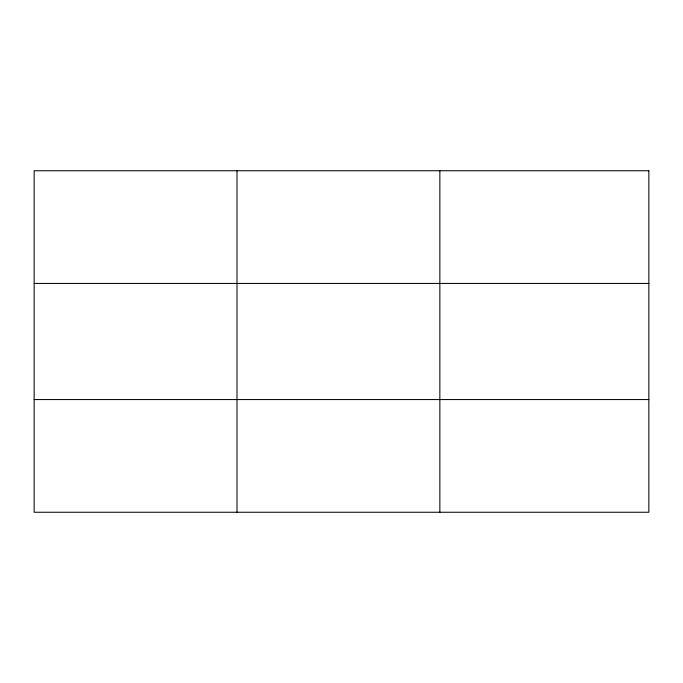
<?xml version="1.0" encoding="UTF-8"?>
<svg xmlns="http://www.w3.org/2000/svg" width="683" height="683" viewBox="0 0 683 683"><rect width="100%" height="100%" fill="white"/><g stroke="black" fill="none" stroke-linecap="round" stroke-linejoin="round"><path stroke-width="1.02" d="M237.001 512.25L237.001 170.75M439.852 512.25L439.852 170.75M34.15 283.445L648.85 283.445M34.15 399.555L648.85 399.555M648.85 170.75L34.15 170.75L34.15 512.25L648.85 512.25L648.85 170.75"/></g></svg>
